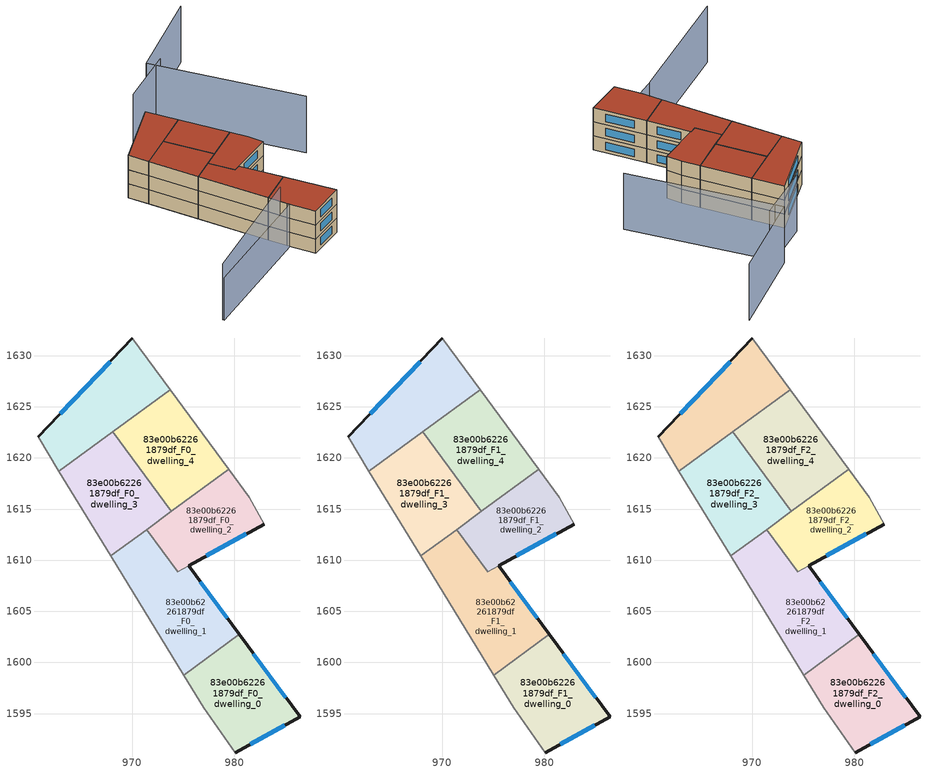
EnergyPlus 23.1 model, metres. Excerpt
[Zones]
83e00b62261879df_F0_dwelling_0
 floor ground (EU_floor_Construction): 980.47,1602.74 986.43,1594.67 980.09,1591.18 977,1595.56 975.05,1598.75 z0
 wall outside (EU_wall_Construction): 980.09,1591.18 986.43,1594.67 980.47,1602.74 z0:3
 wall adiabatic (EU_wall_Construction): 975.05,1598.75 977,1595.56 980.09,1591.18 z0:3
 wall to 83e00b62261879df_F0_dwelling_1 (EU_wall_Construction): 980.47,1602.74 975.05,1598.75 z0:3
 window (EU_Window_Construction): 985.03,1596.56 981.87,1600.85 / 981.58,1592 984.94,1593.85 z0.7:2.3
83e00b62261879df_F0_dwelling_1
 floor ground (EU_floor_Construction): 975.52,1609.46 980.47,1602.74 975.05,1598.75 967.91,1610.42 971.42,1613 974.45,1608.87 z0
 wall outside (EU_wall_Construction): 980.47,1602.74 975.52,1609.46 z0:3
 wall adiabatic (EU_wall_Construction): 967.91,1610.42 975.05,1598.75 z0:3
 wall to 83e00b62261879df_F0_dwelling_2 (EU_wall_Construction): 975.52,1609.46 974.45,1608.87 971.42,1613 z0:3
 wall to 83e00b62261879df_F0_dwelling_3 (EU_wall_Construction): 971.42,1613 967.91,1610.42 z0:3
 window (EU_Window_Construction): 979.31,1604.32 976.69,1607.88 z0.7:2.3
83e00b62261879df_F0_dwelling_2
 floor ground (EU_floor_Construction): 981.46,1616.16 982.91,1613.52 974.45,1608.87 971.42,1613 979.45,1618.91 z0
 wall outside (EU_wall_Construction): 975.52,1609.46 982.91,1613.52 z0:3
 wall adiabatic (EU_wall_Construction): 982.91,1613.52 981.46,1616.16 979.45,1618.91 z0:3
 wall to 83e00b62261879df_F0_dwelling_4 (EU_wall_Construction): 979.45,1618.91 973.85,1614.79 z0:3
 wall to 83e00b62261879df_F0_dwelling_3 (EU_wall_Construction): 973.85,1614.79 971.42,1613 z0:3
 window (EU_Window_Construction): 977.26,1610.41 981.18,1612.57 z0.7:2.3
83e00b62261879df_F0_dwelling_3
 floor ground (EU_floor_Construction): 968.11,1622.58 973.85,1614.79 967.91,1610.42 962.85,1618.71 z0
 wall to 83e00b62261879df_F0_dwelling_4 (EU_wall_Construction): 973.85,1614.79 968.11,1622.58 z0:3
 wall adiabatic (EU_wall_Construction): 962.85,1618.71 967.91,1610.42 z0:3
 wall to 83e00b62261879df_F0_dwelling_5 (EU_wall_Construction): 968.11,1622.58 962.85,1618.71 z0:3
83e00b62261879df_F0_dwelling_4
 floor ground (EU_floor_Construction): 973.71,1626.7 979.45,1618.91 973.85,1614.79 968.11,1622.58 z0
 wall adiabatic (EU_wall_Construction): 979.45,1618.91 973.71,1626.7 z0:3
 wall to 83e00b62261879df_F0_dwelling_5 (EU_wall_Construction): 973.71,1626.7 968.11,1622.58 z0:3
83e00b62261879df_F0_dwelling_5
 floor ground (EU_floor_Construction): 970.03,1631.7 973.71,1626.7 962.85,1618.71 960.8,1622.06 z0
 wall outside (EU_wall_Construction): 970.03,1631.7 960.8,1622.06 z0:3
 wall adiabatic (EU_wall_Construction): 960.8,1622.06 962.85,1618.71 / 973.71,1626.7 970.03,1631.7 z0:3
 window (EU_Window_Construction): 967.87,1629.44 962.97,1624.32 z0.7:2.3
83e00b62261879df_F1_dwelling_0
 floor to 83e00b62261879df_F0_dwelling_0 (EU_floor_Construction): 980.47,1602.74 986.43,1594.67 980.09,1591.18 977,1595.56 975.05,1598.75 z3
 wall outside (EU_wall_Construction): 980.09,1591.18 986.43,1594.67 980.47,1602.74 z3:6
 wall adiabatic (EU_wall_Construction): 975.05,1598.75 977,1595.56 980.09,1591.18 z3:6
 wall to 83e00b62261879df_F1_dwelling_1 (EU_wall_Construction): 980.47,1602.74 975.05,1598.75 z3:6
 window (EU_Window_Construction): 985.03,1596.56 981.87,1600.85 / 981.58,1592 984.94,1593.85 z3.7:5.3
83e00b62261879df_F1_dwelling_1
 floor to 83e00b62261879df_F0_dwelling_1 (EU_floor_Construction): 975.52,1609.46 980.47,1602.74 975.05,1598.75 967.91,1610.42 971.42,1613 974.45,1608.87 z3
 wall outside (EU_wall_Construction): 980.47,1602.74 975.52,1609.46 z3:6
 wall adiabatic (EU_wall_Construction): 967.91,1610.42 975.05,1598.75 z3:6
 wall to 83e00b62261879df_F1_dwelling_2 (EU_wall_Construction): 975.52,1609.46 974.45,1608.87 971.42,1613 z3:6
 wall to 83e00b62261879df_F1_dwelling_3 (EU_wall_Construction): 971.42,1613 967.91,1610.42 z3:6
 window (EU_Window_Construction): 979.31,1604.32 976.69,1607.88 z3.7:5.3
83e00b62261879df_F1_dwelling_2
 floor to 83e00b62261879df_F0_dwelling_2 (EU_floor_Construction): 981.46,1616.16 982.91,1613.52 974.45,1608.87 971.42,1613 979.45,1618.91 z3
 wall outside (EU_wall_Construction): 975.52,1609.46 982.91,1613.52 z3:6
 wall adiabatic (EU_wall_Construction): 982.91,1613.52 981.46,1616.16 979.45,1618.91 z3:6
 wall to 83e00b62261879df_F1_dwelling_4 (EU_wall_Construction): 979.45,1618.91 973.85,1614.79 z3:6
 wall to 83e00b62261879df_F1_dwelling_3 (EU_wall_Construction): 973.85,1614.79 971.42,1613 z3:6
 window (EU_Window_Construction): 977.26,1610.41 981.18,1612.57 z3.7:5.3
83e00b62261879df_F1_dwelling_3
 floor to 83e00b62261879df_F0_dwelling_3 (EU_floor_Construction): 968.11,1622.58 973.85,1614.79 967.91,1610.42 962.85,1618.71 z3
 wall to 83e00b62261879df_F1_dwelling_4 (EU_wall_Construction): 973.85,1614.79 968.11,1622.58 z3:6
 wall adiabatic (EU_wall_Construction): 962.85,1618.71 967.91,1610.42 z3:6
 wall to 83e00b62261879df_F1_dwelling_5 (EU_wall_Construction): 968.11,1622.58 962.85,1618.71 z3:6
83e00b62261879df_F1_dwelling_4
 floor to 83e00b62261879df_F0_dwelling_4 (EU_floor_Construction): 973.71,1626.7 979.45,1618.91 973.85,1614.79 968.11,1622.58 z3
 wall adiabatic (EU_wall_Construction): 979.45,1618.91 973.71,1626.7 z3:6
 wall to 83e00b62261879df_F1_dwelling_5 (EU_wall_Construction): 973.71,1626.7 968.11,1622.58 z3:6
83e00b62261879df_F1_dwelling_5
 floor to 83e00b62261879df_F0_dwelling_5 (EU_floor_Construction): 970.03,1631.7 973.71,1626.7 962.85,1618.71 960.8,1622.06 z3
 wall outside (EU_wall_Construction): 970.03,1631.7 960.8,1622.06 z3:6
 wall adiabatic (EU_wall_Construction): 960.8,1622.06 962.85,1618.71 / 973.71,1626.7 970.03,1631.7 z3:6
 window (EU_Window_Construction): 967.87,1629.44 962.97,1624.32 z3.7:5.3
83e00b62261879df_F2_dwelling_0
 floor to 83e00b62261879df_F1_dwelling_0 (EU_floor_Construction): 980.47,1602.74 986.43,1594.67 980.09,1591.18 977,1595.56 975.05,1598.75 z6
 wall outside (EU_wall_Construction): 980.09,1591.18 986.43,1594.67 980.47,1602.74 z6:9
 wall adiabatic (EU_wall_Construction): 975.05,1598.75 977,1595.56 980.09,1591.18 z6:9
 wall to 83e00b62261879df_F2_dwelling_1 (EU_wall_Construction): 980.47,1602.74 975.05,1598.75 z6:9
 window (EU_Window_Construction): 985.03,1596.56 981.87,1600.85 / 981.58,1592 984.94,1593.85 z6.7:8.3
 roof outside (EU_roof_Construction): 986.43,1594.67 980.47,1602.74 975.05,1598.75 977,1595.56 980.09,1591.18 z9
83e00b62261879df_F2_dwelling_1
 floor to 83e00b62261879df_F1_dwelling_1 (EU_floor_Construction): 975.52,1609.46 980.47,1602.74 975.05,1598.75 967.91,1610.42 971.42,1613 974.45,1608.87 z6
 wall outside (EU_wall_Construction): 980.47,1602.74 975.52,1609.46 z6:9
 wall adiabatic (EU_wall_Construction): 967.91,1610.42 975.05,1598.75 z6:9
 wall to 83e00b62261879df_F2_dwelling_2 (EU_wall_Construction): 975.52,1609.46 974.45,1608.87 971.42,1613 z6:9
 wall to 83e00b62261879df_F2_dwelling_3 (EU_wall_Construction): 971.42,1613 967.91,1610.42 z6:9
 window (EU_Window_Construction): 979.31,1604.32 976.69,1607.88 z6.7:8.3
 roof outside (EU_roof_Construction): 980.47,1602.74 975.52,1609.46 974.45,1608.87 971.42,1613 967.91,1610.42 975.05,1598.75 z9
83e00b62261879df_F2_dwelling_2
 floor to 83e00b62261879df_F1_dwelling_2 (EU_floor_Construction): 981.46,1616.16 982.91,1613.52 974.45,1608.87 971.42,1613 979.45,1618.91 z6
 wall outside (EU_wall_Construction): 975.52,1609.46 982.91,1613.52 z6:9
 wall adiabatic (EU_wall_Construction): 982.91,1613.52 981.46,1616.16 979.45,1618.91 z6:9
 wall to 83e00b62261879df_F2_dwelling_4 (EU_wall_Construction): 979.45,1618.91 973.85,1614.79 z6:9
 wall to 83e00b62261879df_F2_dwelling_3 (EU_wall_Construction): 973.85,1614.79 971.42,1613 z6:9
 window (EU_Window_Construction): 977.26,1610.41 981.18,1612.57 z6.7:8.3
 roof outside (EU_roof_Construction): 982.91,1613.52 981.46,1616.16 979.45,1618.91 971.42,1613 974.45,1608.87 z9
83e00b62261879df_F2_dwelling_3
 floor to 83e00b62261879df_F1_dwelling_3 (EU_floor_Construction): 968.11,1622.58 973.85,1614.79 967.91,1610.42 962.85,1618.71 z6
 wall to 83e00b62261879df_F2_dwelling_4 (EU_wall_Construction): 973.85,1614.79 968.11,1622.58 z6:9
 wall adiabatic (EU_wall_Construction): 962.85,1618.71 967.91,1610.42 z6:9
 wall to 83e00b62261879df_F2_dwelling_5 (EU_wall_Construction): 968.11,1622.58 962.85,1618.71 z6:9
 roof outside (EU_roof_Construction): 973.85,1614.79 968.11,1622.58 962.85,1618.71 967.91,1610.42 z9
83e00b62261879df_F2_dwelling_4
 floor to 83e00b62261879df_F1_dwelling_4 (EU_floor_Construction): 973.71,1626.7 979.45,1618.91 973.85,1614.79 968.11,1622.58 z6
 wall adiabatic (EU_wall_Construction): 979.45,1618.91 973.71,1626.7 z6:9
 wall to 83e00b62261879df_F2_dwelling_5 (EU_wall_Construction): 973.71,1626.7 968.11,1622.58 z6:9
 roof outside (EU_roof_Construction): 979.45,1618.91 973.71,1626.7 968.11,1622.58 973.85,1614.79 z9
83e00b62261879df_F2_dwelling_5
 floor to 83e00b62261879df_F1_dwelling_5 (EU_floor_Construction): 970.03,1631.7 973.71,1626.7 962.85,1618.71 960.8,1622.06 z6
 wall outside (EU_wall_Construction): 970.03,1631.7 960.8,1622.06 z6:9
 wall adiabatic (EU_wall_Construction): 960.8,1622.06 962.85,1618.71 / 973.71,1626.7 970.03,1631.7 z6:9
 window (EU_Window_Construction): 967.87,1629.44 962.97,1624.32 z6.7:8.3
 roof outside (EU_roof_Construction): 973.71,1626.7 970.03,1631.7 960.8,1622.06 962.85,1618.71 z9
shading: 956.11,1582.55 976.28,1596.77 / 968.72,1633.57 978.2,1640.23 / 994.11,1617.58 975.41,1640.4 / 975.41,1640.4 989.34,1651.82 z0:12; 960.8,1622.06 977.23,1595.19 / 977.23,1595.19 956.25,1582.37 z0:9
[Building]
EU S2 Campaign: North Axis=0; Terrain=City; Solar Distribution=FullExterior
[Site:Location]
Budapest.Ferenc.Liszt.Intl.AP: Latitude=47.437; Longitude=19.256; Time Zone=1; Elevation=185
[SizingPeriod:WeatherFileDays]
AnnualSizingPeriod: Begin Month=1; Begin Day of Month=1; End Month=12; End Day of Month=31; Day of Week for Start Day=Monday; Use Weather File Daylight Saving Period=No; Use Weather File Rain and Snow Indicators=No
[MATERIAL]
EU_InternalMass_Material: Roughness=MediumRough; Thickness=0.1; Conductivity=1; Density=1800; Specific Heat=900; Thermal Absorptance=0.9; Solar Absorptance=0.7; Visible Absorptance=0.7
[MATERIAL:NOMASS] Roughness=MediumRough; Thermal Absorptance=0.9; Solar Absorptance=0.7; Visible Absorptance=0.7
Name | Thermal Resistance
EU_wall_NoMass | 0.832559
EU_roof_NoMass | 1.39638
EU_floor_NoMass | 0.872794
[WINDOWMATERIAL:SIMPLEGLAZINGSYSTEM]
EU_Window_SimpleGlazing: UFactor=2.79869; Solar Heat Gain Coefficient=0.75; Visible Transmittance=0.75
[CONSTRUCTION]
EU_wall_Construction: EU_wall_NoMass
EU_roof_Construction: EU_roof_NoMass
EU_floor_Construction: EU_floor_NoMass
EU_Window_Construction: EU_Window_SimpleGlazing
EU_InternalMass_Construction: EU_InternalMass_Material
[ZONE] Type=1; Multiplier=1; Ceiling Height=autocalculate; Floor Area=autocalculate; Part of Total Floor Area=Yes
Name | Volume
83e00b62261879df_F0_dwelling_0; 83e00b62261879df_F1_dwelling_0; 83e00b62261879df_F2_dwelling_0 | 201.791
83e00b62261879df_F0_dwelling_1; 83e00b62261879df_F1_dwelling_1; 83e00b62261879df_F2_dwelling_1 | 232.498
83e00b62261879df_F0_dwelling_2; 83e00b62261879df_F1_dwelling_2; 83e00b62261879df_F2_dwelling_2 | 171.109
83e00b62261879df_F0_dwelling_3; 83e00b62261879df_F1_dwelling_3; 83e00b62261879df_F2_dwelling_3; 83e00b62261879df_F0_dwelling_4; 83e00b62261879df_F1_dwelling_4; 83e00b62261879df_F2_dwelling_4 | 201.787
83e00b62261879df_F0_dwelling_5; 83e00b62261879df_F1_dwelling_5; 83e00b62261879df_F2_dwelling_5 | 201.785
[INTERNALMASS] Construction=EU_InternalMass_Construction
Name | Zone or ZoneList | Surface Area
83e00b62261879df_F0_dwelling_0_EU_InternalMass | 83e00b62261879df_F0_dwelling_0 | 67.2637
83e00b62261879df_F0_dwelling_1_EU_InternalMass | 83e00b62261879df_F0_dwelling_1 | 77.4959
83e00b62261879df_F0_dwelling_2_EU_InternalMass | 83e00b62261879df_F0_dwelling_2 | 57.0355
83e00b62261879df_F0_dwelling_3_EU_InternalMass | 83e00b62261879df_F0_dwelling_3 | 67.2653
83e00b62261879df_F0_dwelling_4_EU_InternalMass | 83e00b62261879df_F0_dwelling_4 | 67.2602
83e00b62261879df_F0_dwelling_5_EU_InternalMass | 83e00b62261879df_F0_dwelling_5 | 67.2614
83e00b62261879df_F1_dwelling_0_EU_InternalMass | 83e00b62261879df_F1_dwelling_0 | 67.2637
83e00b62261879df_F1_dwelling_1_EU_InternalMass | 83e00b62261879df_F1_dwelling_1 | 77.4959
83e00b62261879df_F1_dwelling_2_EU_InternalMass | 83e00b62261879df_F1_dwelling_2 | 57.0355
83e00b62261879df_F1_dwelling_3_EU_InternalMass | 83e00b62261879df_F1_dwelling_3 | 67.2653
83e00b62261879df_F1_dwelling_4_EU_InternalMass | 83e00b62261879df_F1_dwelling_4 | 67.2602
83e00b62261879df_F1_dwelling_5_EU_InternalMass | 83e00b62261879df_F1_dwelling_5 | 67.2614
83e00b62261879df_F2_dwelling_0_EU_InternalMass | 83e00b62261879df_F2_dwelling_0 | 67.2637
83e00b62261879df_F2_dwelling_1_EU_InternalMass | 83e00b62261879df_F2_dwelling_1 | 77.4959
83e00b62261879df_F2_dwelling_2_EU_InternalMass | 83e00b62261879df_F2_dwelling_2 | 57.0355
83e00b62261879df_F2_dwelling_3_EU_InternalMass | 83e00b62261879df_F2_dwelling_3 | 67.2653
83e00b62261879df_F2_dwelling_4_EU_InternalMass | 83e00b62261879df_F2_dwelling_4 | 67.2602
83e00b62261879df_F2_dwelling_5_EU_InternalMass | 83e00b62261879df_F2_dwelling_5 | 67.2614
[OTHEREQUIPMENT] Fuel Type=Electricity; Design Level Calculation Method=Watts/Area; Power per Zone Floor Area=1; Fraction Latent=0; Fraction Radiant=0; Fraction Lost=0; Carbon Dioxide Generation Rate=0; EndUse Subcategory=EU_Step8_InternalGains
Name | Zone or ZoneList or Space or SpaceList | Schedule
EU_Step8_InternalGain_83e00b62261879df_F0_dwelling_0_f000 | 83e00b62261879df_F0_dwelling_0 | EU_Step8_GainSchedule_83e00b62261879df_F0_dwelling_0_f000
EU_Step8_InternalGain_83e00b62261879df_F0_dwelling_1_f000 | 83e00b62261879df_F0_dwelling_1 | EU_Step8_GainSchedule_83e00b62261879df_F0_dwelling_1_f000
EU_Step8_InternalGain_83e00b62261879df_F0_dwelling_2_f000 | 83e00b62261879df_F0_dwelling_2 | EU_Step8_GainSchedule_83e00b62261879df_F0_dwelling_2_f000
EU_Step8_InternalGain_83e00b62261879df_F0_dwelling_3_f000 | 83e00b62261879df_F0_dwelling_3 | EU_Step8_GainSchedule_83e00b62261879df_F0_dwelling_3_f000
EU_Step8_InternalGain_83e00b62261879df_F0_dwelling_4_f000 | 83e00b62261879df_F0_dwelling_4 | EU_Step8_GainSchedule_83e00b62261879df_F0_dwelling_4_f000
EU_Step8_InternalGain_83e00b62261879df_F0_dwelling_5_f000 | 83e00b62261879df_F0_dwelling_5 | EU_Step8_GainSchedule_83e00b62261879df_F0_dwelling_5_f000
EU_Step8_InternalGain_83e00b62261879df_F1_dwelling_0_f000 | 83e00b62261879df_F1_dwelling_0 | EU_Step8_GainSchedule_83e00b62261879df_F1_dwelling_0_f000
EU_Step8_InternalGain_83e00b62261879df_F1_dwelling_1_f000 | 83e00b62261879df_F1_dwelling_1 | EU_Step8_GainSchedule_83e00b62261879df_F1_dwelling_1_f000
EU_Step8_InternalGain_83e00b62261879df_F1_dwelling_2_f000 | 83e00b62261879df_F1_dwelling_2 | EU_Step8_GainSchedule_83e00b62261879df_F1_dwelling_2_f000
EU_Step8_InternalGain_83e00b62261879df_F1_dwelling_3_f000 | 83e00b62261879df_F1_dwelling_3 | EU_Step8_GainSchedule_83e00b62261879df_F1_dwelling_3_f000
EU_Step8_InternalGain_83e00b62261879df_F1_dwelling_4_f000 | 83e00b62261879df_F1_dwelling_4 | EU_Step8_GainSchedule_83e00b62261879df_F1_dwelling_4_f000
EU_Step8_InternalGain_83e00b62261879df_F1_dwelling_5_f000 | 83e00b62261879df_F1_dwelling_5 | EU_Step8_GainSchedule_83e00b62261879df_F1_dwelling_5_f000
EU_Step8_InternalGain_83e00b62261879df_F2_dwelling_0_f000 | 83e00b62261879df_F2_dwelling_0 | EU_Step8_GainSchedule_83e00b62261879df_F2_dwelling_0_f000
EU_Step8_InternalGain_83e00b62261879df_F2_dwelling_1_f000 | 83e00b62261879df_F2_dwelling_1 | EU_Step8_GainSchedule_83e00b62261879df_F2_dwelling_1_f000
EU_Step8_InternalGain_83e00b62261879df_F2_dwelling_2_f000 | 83e00b62261879df_F2_dwelling_2 | EU_Step8_GainSchedule_83e00b62261879df_F2_dwelling_2_f000
EU_Step8_InternalGain_83e00b62261879df_F2_dwelling_3_f000 | 83e00b62261879df_F2_dwelling_3 | EU_Step8_GainSchedule_83e00b62261879df_F2_dwelling_3_f000
EU_Step8_InternalGain_83e00b62261879df_F2_dwelling_4_f000 | 83e00b62261879df_F2_dwelling_4 | EU_Step8_GainSchedule_83e00b62261879df_F2_dwelling_4_f000
EU_Step8_InternalGain_83e00b62261879df_F2_dwelling_5_f000 | 83e00b62261879df_F2_dwelling_5 | EU_Step8_GainSchedule_83e00b62261879df_F2_dwelling_5_f000
[ZONEVENTILATION:DESIGNFLOWRATE] Schedule=EU_AlwaysOn; Design Flow Rate Calculation Method=AirChanges/Hour; Air Changes per Hour=0.475469; Ventilation Type=Natural; Fan Pressure Rise=0; Fan Total Efficiency=1; Constant Term Coefficient=1; Temperature Term Coefficient=0; Velocity Term Coefficient=0; Velocity Squared Term Coefficient=0; Minimum Indoor Temperature=-100; Maximum Indoor Temperature=100; Delta Temperature=-100; Minimum Outdoor Temperature=-100; Maximum Outdoor Temperature=100; Maximum Wind Speed=40
Name | Zone or ZoneList or Space or SpaceList
EU_ConstantAir_83e00b62261879df_F0_dwelling_0 | 83e00b62261879df_F0_dwelling_0
EU_ConstantAir_83e00b62261879df_F0_dwelling_1 | 83e00b62261879df_F0_dwelling_1
EU_ConstantAir_83e00b62261879df_F0_dwelling_2 | 83e00b62261879df_F0_dwelling_2
EU_ConstantAir_83e00b62261879df_F0_dwelling_3 | 83e00b62261879df_F0_dwelling_3
EU_ConstantAir_83e00b62261879df_F0_dwelling_4 | 83e00b62261879df_F0_dwelling_4
EU_ConstantAir_83e00b62261879df_F0_dwelling_5 | 83e00b62261879df_F0_dwelling_5
EU_ConstantAir_83e00b62261879df_F1_dwelling_0 | 83e00b62261879df_F1_dwelling_0
EU_ConstantAir_83e00b62261879df_F1_dwelling_1 | 83e00b62261879df_F1_dwelling_1
EU_ConstantAir_83e00b62261879df_F1_dwelling_2 | 83e00b62261879df_F1_dwelling_2
EU_ConstantAir_83e00b62261879df_F1_dwelling_3 | 83e00b62261879df_F1_dwelling_3
EU_ConstantAir_83e00b62261879df_F1_dwelling_4 | 83e00b62261879df_F1_dwelling_4
EU_ConstantAir_83e00b62261879df_F1_dwelling_5 | 83e00b62261879df_F1_dwelling_5
EU_ConstantAir_83e00b62261879df_F2_dwelling_0 | 83e00b62261879df_F2_dwelling_0
EU_ConstantAir_83e00b62261879df_F2_dwelling_1 | 83e00b62261879df_F2_dwelling_1
EU_ConstantAir_83e00b62261879df_F2_dwelling_2 | 83e00b62261879df_F2_dwelling_2
EU_ConstantAir_83e00b62261879df_F2_dwelling_3 | 83e00b62261879df_F2_dwelling_3
EU_ConstantAir_83e00b62261879df_F2_dwelling_4 | 83e00b62261879df_F2_dwelling_4
EU_ConstantAir_83e00b62261879df_F2_dwelling_5 | 83e00b62261879df_F2_dwelling_5
[HVACTEMPLATE:THERMOSTAT] Constant Heating Setpoint=20; Constant Cooling Setpoint=50
EU_HeatOnly_83e00b62261879df_F0_dwelling_0; EU_HeatOnly_83e00b62261879df_F0_dwelling_1; EU_HeatOnly_83e00b62261879df_F0_dwelling_2; EU_HeatOnly_83e00b62261879df_F0_dwelling_3; EU_HeatOnly_83e00b62261879df_F0_dwelling_4; EU_HeatOnly_83e00b62261879df_F0_dwelling_5; EU_HeatOnly_83e00b62261879df_F1_dwelling_0; EU_HeatOnly_83e00b62261879df_F1_dwelling_1; EU_HeatOnly_83e00b62261879df_F1_dwelling_2; EU_HeatOnly_83e00b62261879df_F1_dwelling_3; EU_HeatOnly_83e00b62261879df_F1_dwelling_4; EU_HeatOnly_83e00b62261879df_F1_dwelling_5; EU_HeatOnly_83e00b62261879df_F2_dwelling_0; EU_HeatOnly_83e00b62261879df_F2_dwelling_1; EU_HeatOnly_83e00b62261879df_F2_dwelling_2; EU_HeatOnly_83e00b62261879df_F2_dwelling_3; EU_HeatOnly_83e00b62261879df_F2_dwelling_4; EU_HeatOnly_83e00b62261879df_F2_dwelling_5
[HVACTEMPLATE:ZONE:IDEALLOADSAIRSYSTEM] System Availability Schedule=EU_AlwaysOn; Maximum Heating Supply Air Temperature=50; Minimum Cooling Supply Air Temperature=13; Maximum Heating Supply Air Humidity Ratio=0.0156; Minimum Cooling Supply Air Humidity Ratio=0.0077; Heating Limit=NoLimit; Cooling Limit=NoLimit; Heating Availability Schedule=EU_AlwaysOn; Cooling Availability Schedule=EU_CoolingOff; Dehumidification Control Type=ConstantSensibleHeatRatio; Cooling Sensible Heat Ratio=0.7; Dehumidification Setpoint=60; Humidification Control Type=None; Humidification Setpoint=30; Outdoor Air Method=None; Outdoor Air Flow Rate per Person=0.00944; Outdoor Air Flow Rate per Zone Floor Area=0; Outdoor Air Flow Rate per Zone=0; Demand Controlled Ventilation Type=None; Outdoor Air Economizer Type=NoEconomizer; Heat Recovery Type=None; Sensible Heat Recovery Effectiveness=0.7; Latent Heat Recovery Effectiveness=0.65
Name | Template Thermostat
83e00b62261879df_F0_dwelling_0 | EU_HeatOnly_83e00b62261879df_F0_dwelling_0
83e00b62261879df_F0_dwelling_1 | EU_HeatOnly_83e00b62261879df_F0_dwelling_1
83e00b62261879df_F0_dwelling_2 | EU_HeatOnly_83e00b62261879df_F0_dwelling_2
83e00b62261879df_F0_dwelling_3 | EU_HeatOnly_83e00b62261879df_F0_dwelling_3
83e00b62261879df_F0_dwelling_4 | EU_HeatOnly_83e00b62261879df_F0_dwelling_4
83e00b62261879df_F0_dwelling_5 | EU_HeatOnly_83e00b62261879df_F0_dwelling_5
83e00b62261879df_F1_dwelling_0 | EU_HeatOnly_83e00b62261879df_F1_dwelling_0
83e00b62261879df_F1_dwelling_1 | EU_HeatOnly_83e00b62261879df_F1_dwelling_1
83e00b62261879df_F1_dwelling_2 | EU_HeatOnly_83e00b62261879df_F1_dwelling_2
83e00b62261879df_F1_dwelling_3 | EU_HeatOnly_83e00b62261879df_F1_dwelling_3
83e00b62261879df_F1_dwelling_4 | EU_HeatOnly_83e00b62261879df_F1_dwelling_4
83e00b62261879df_F1_dwelling_5 | EU_HeatOnly_83e00b62261879df_F1_dwelling_5
83e00b62261879df_F2_dwelling_0 | EU_HeatOnly_83e00b62261879df_F2_dwelling_0
83e00b62261879df_F2_dwelling_1 | EU_HeatOnly_83e00b62261879df_F2_dwelling_1
83e00b62261879df_F2_dwelling_2 | EU_HeatOnly_83e00b62261879df_F2_dwelling_2
83e00b62261879df_F2_dwelling_3 | EU_HeatOnly_83e00b62261879df_F2_dwelling_3
83e00b62261879df_F2_dwelling_4 | EU_HeatOnly_83e00b62261879df_F2_dwelling_4
83e00b62261879df_F2_dwelling_5 | EU_HeatOnly_83e00b62261879df_F2_dwelling_5
[SIZING:ZONE] Zone Cooling Design Supply Air Temperature Input Method=SupplyAirTemperature; Zone Cooling Design Supply Air Temperature=13; Zone Heating Design Supply Air Temperature Input Method=SupplyAirTemperature; Zone Heating Design Supply Air Temperature=50; Zone Cooling Design Supply Air Humidity Ratio=0.008; Zone Heating Design Supply Air Humidity Ratio=0.008; Cooling Design Air Flow Method=DesignDay; Cooling Design Air Flow Rate=0; Cooling Minimum Air Flow per Zone Floor Area=0.000762; Cooling Minimum Air Flow=0; Cooling Minimum Air Flow Fraction=0.2; Heating Design Air Flow Method=DesignDay; Heating Design Air Flow Rate=0; Heating Maximum Air Flow per Zone Floor Area=0.002032; Heating Maximum Air Flow=0.141576; Heating Maximum Air Flow Fraction=0.3; Account for Dedicated Outdoor Air System=No; Dedicated Outdoor Air System Control Strategy=NeutralSupplyAir; Dedicated Outdoor Air Low Setpoint Temperature for Design=autosize; Dedicated Outdoor Air High Setpoint Temperature for Design=autosize; Zone Load Sizing Method=Sensible Load Only No Latent Load; Zone Latent Cooling Design Supply Air Humidity Ratio Input Method=HumidityRatioDifference; Zone Cooling Design Supply Air Humidity Ratio Difference=0.005; Zone Latent Heating Design Supply Air Humidity Ratio Input Method=HumidityRatioDifference; Zone Humidification Design Supply Air Humidity Ratio Difference=0.005
83e00b62261879df_F0_dwelling_0; 83e00b62261879df_F0_dwelling_1; 83e00b62261879df_F0_dwelling_2; 83e00b62261879df_F0_dwelling_3; 83e00b62261879df_F0_dwelling_4; 83e00b62261879df_F0_dwelling_5; 83e00b62261879df_F1_dwelling_0; 83e00b62261879df_F1_dwelling_1; 83e00b62261879df_F1_dwelling_2; 83e00b62261879df_F1_dwelling_3; 83e00b62261879df_F1_dwelling_4; 83e00b62261879df_F1_dwelling_5; 83e00b62261879df_F2_dwelling_0; 83e00b62261879df_F2_dwelling_1; 83e00b62261879df_F2_dwelling_2; 83e00b62261879df_F2_dwelling_3; 83e00b62261879df_F2_dwelling_4; 83e00b62261879df_F2_dwelling_5
[SCHEDULE:CONSTANT]
Name | Hourly Value
EU_AlwaysOn | 1
EU_CoolingOff | 0
[SCHEDULE:FILE] Column Number=1; Rows to Skip at Top=0; Number of Hours of Data=8760; Column Separator=Comma; Interpolate to Timestep=No; Minutes per Item=60; Adjust Schedule for Daylight Savings=Yes
Name | File
EU_Step8_GainSchedule_83e00b62261879df_F0_dwelling_0_f000 | ../../schedules/83e00b62261879df/83e00b62261879df_F0_dwelling_0_f000_gain.csv
EU_Step8_GainSchedule_83e00b62261879df_F0_dwelling_1_f000 | ../../schedules/83e00b62261879df/83e00b62261879df_F0_dwelling_1_f000_gain.csv
EU_Step8_GainSchedule_83e00b62261879df_F0_dwelling_2_f000 | ../../schedules/83e00b62261879df/83e00b62261879df_F0_dwelling_2_f000_gain.csv
EU_Step8_GainSchedule_83e00b62261879df_F0_dwelling_3_f000 | ../../schedules/83e00b62261879df/83e00b62261879df_F0_dwelling_3_f000_gain.csv
EU_Step8_GainSchedule_83e00b62261879df_F0_dwelling_4_f000 | ../../schedules/83e00b62261879df/83e00b62261879df_F0_dwelling_4_f000_gain.csv
EU_Step8_GainSchedule_83e00b62261879df_F0_dwelling_5_f000 | ../../schedules/83e00b62261879df/83e00b62261879df_F0_dwelling_5_f000_gain.csv
EU_Step8_GainSchedule_83e00b62261879df_F1_dwelling_0_f000 | ../../schedules/83e00b62261879df/83e00b62261879df_F1_dwelling_0_f000_gain.csv
EU_Step8_GainSchedule_83e00b62261879df_F1_dwelling_1_f000 | ../../schedules/83e00b62261879df/83e00b62261879df_F1_dwelling_1_f000_gain.csv
EU_Step8_GainSchedule_83e00b62261879df_F1_dwelling_2_f000 | ../../schedules/83e00b62261879df/83e00b62261879df_F1_dwelling_2_f000_gain.csv
EU_Step8_GainSchedule_83e00b62261879df_F1_dwelling_3_f000 | ../../schedules/83e00b62261879df/83e00b62261879df_F1_dwelling_3_f000_gain.csv
EU_Step8_GainSchedule_83e00b62261879df_F1_dwelling_4_f000 | ../../schedules/83e00b62261879df/83e00b62261879df_F1_dwelling_4_f000_gain.csv
EU_Step8_GainSchedule_83e00b62261879df_F1_dwelling_5_f000 | ../../schedules/83e00b62261879df/83e00b62261879df_F1_dwelling_5_f000_gain.csv
EU_Step8_GainSchedule_83e00b62261879df_F2_dwelling_0_f000 | ../../schedules/83e00b62261879df/83e00b62261879df_F2_dwelling_0_f000_gain.csv
EU_Step8_GainSchedule_83e00b62261879df_F2_dwelling_1_f000 | ../../schedules/83e00b62261879df/83e00b62261879df_F2_dwelling_1_f000_gain.csv
EU_Step8_GainSchedule_83e00b62261879df_F2_dwelling_2_f000 | ../../schedules/83e00b62261879df/83e00b62261879df_F2_dwelling_2_f000_gain.csv
EU_Step8_GainSchedule_83e00b62261879df_F2_dwelling_3_f000 | ../../schedules/83e00b62261879df/83e00b62261879df_F2_dwelling_3_f000_gain.csv
EU_Step8_GainSchedule_83e00b62261879df_F2_dwelling_4_f000 | ../../schedules/83e00b62261879df/83e00b62261879df_F2_dwelling_4_f000_gain.csv
EU_Step8_GainSchedule_83e00b62261879df_F2_dwelling_5_f000 | ../../schedules/83e00b62261879df/83e00b62261879df_F2_dwelling_5_f000_gain.csv
